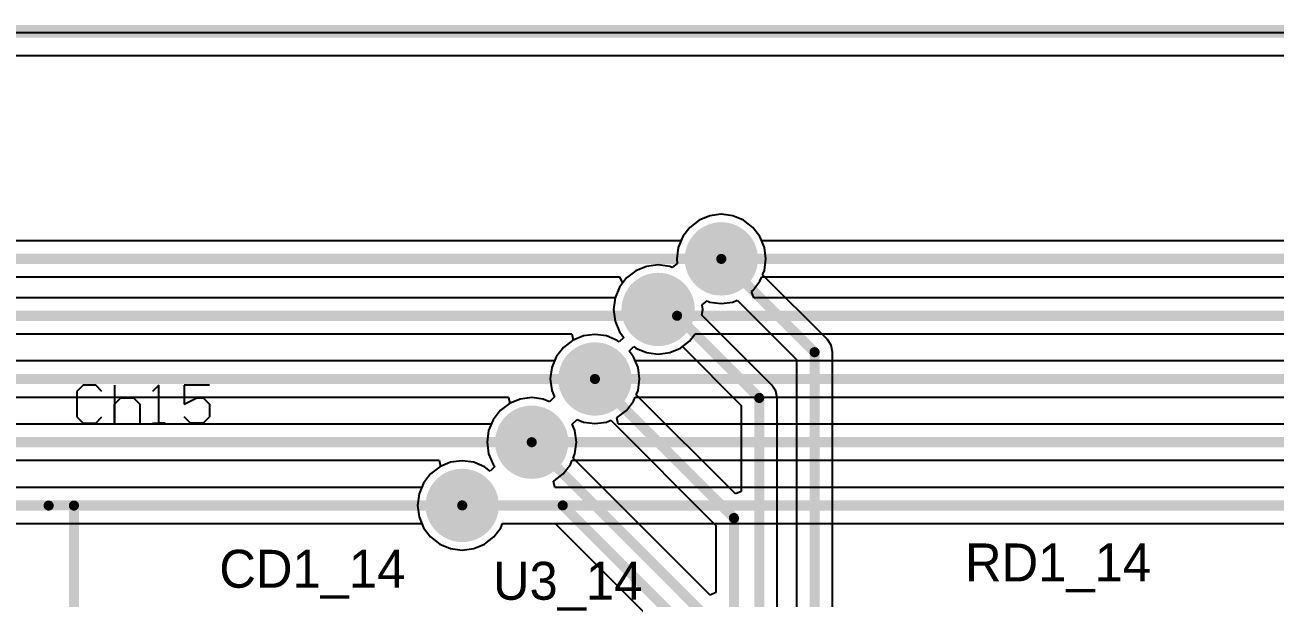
# Model space of a CAD drawing. Header units: millimetres. Extents: x 0.67 to 7.75, y 0.64 to 6.06.
# Drawn here: x 4.989 to 5.978, y 5.601 to 6.055 of the extents above; entities that cross this region are included whole.
import ezdxf

# ---------------------------------------------------------------- set-up
doc = ezdxf.new("R2010")
doc.units = ezdxf.units.MM
doc.header["$MEASUREMENT"] = 0
for name, color, linetype in [('BottomLayer', 5, 'Continuous'), ('BottomSolder', 6, 'Continuous'), ('MultiLayer', 9, 'Continuous'), ('TopLayer', 1, 'Continuous'), ('TopOverlay', 2, 'Continuous'), ('TopSolder', 216, 'Continuous'), ('ViaHoleLayer', 16, 'Continuous')]:
    doc.layers.add(name, color=color, linetype=linetype)

msp = doc.modelspace()

# ---------------------------------------------------------------- linework, layer by layer
at = {"layer": 'BottomLayer'}
for p, q in [((0.677, 6.049), (7.738, 6.049)), ((5.54, 5.9053), (5.53086, 5.9041)), ((5.54914, 5.9041), (5.54, 5.9053)), ((5.51504, 5.89496), (5.50943, 5.88765)), ((5.52235, 5.90057), (5.51504, 5.89496)), ((5.53086, 5.9041), (5.52235, 5.90057)), ((5.55765, 5.90057), (5.54914, 5.9041)), ((5.56496, 5.89496), (5.55765, 5.90057)), ((5.57057, 5.88765), (5.56496, 5.89496)), ((5.50943, 5.88765), (5.50803, 5.88427)), ((5.57197, 5.88427), (5.57057, 5.88765)), ((5.50803, 5.88427), (4.58197, 5.88427)), ((6.50303, 5.88427), (5.57197, 5.88427)), ((4.58197, 5.85573), (5.45932, 5.85573)), ((5.45932, 5.85573), (5.46179, 5.85073)), ((5.57057, 5.85235), (5.57197, 5.85573)), ((5.57197, 5.85573), (6.46434, 5.85573)), ((5.45943, 5.84765), (5.45596, 5.83927)), ((5.46179, 5.85073), (5.45943, 5.84765)), ((5.56397, 5.84427), (5.56496, 5.84504)), ((5.56496, 5.84504), (5.57057, 5.85235)), ((5.45596, 5.83927), (4.57566, 5.83927)), ((5.56566, 5.83927), (5.56397, 5.84427)), ((6.45803, 5.83927), (5.56566, 5.83927)), ((4.52697, 5.81073), (5.42172, 5.81073)), ((5.42235, 5.80557), (5.41504, 5.79996)), ((5.42172, 5.81073), (5.42272, 5.80573)), ((5.42272, 5.80573), (5.42235, 5.80557)), ((5.51496, 5.80504), (5.51933, 5.81073)), ((5.51933, 5.81073), (6.42672, 5.81073)), ((5.41504, 5.79996), (5.40943, 5.79265)), ((5.46714, 5.79712), (5.47071, 5.80069)), ((5.47057, 5.79265), (5.46714, 5.79712)), ((5.47071, 5.80069), (5.47235, 5.79943)), ((5.47235, 5.79943), (5.48086, 5.7959)), ((5.48086, 5.7959), (5.49, 5.7947)), ((5.49, 5.7947), (5.49914, 5.7959)), ((5.49914, 5.7959), (5.50765, 5.79943)), ((5.50765, 5.79943), (5.51496, 5.80504)), ((5.40803, 5.78927), (4.51328, 5.78927)), ((5.40943, 5.79265), (5.40803, 5.78927)), ((5.47197, 5.78927), (5.47057, 5.79265)), ((6.41303, 5.78927), (5.47197, 5.78927)), ((4.47197, 5.76073), (5.37172, 5.76073)), ((5.37172, 5.76073), (5.37272, 5.75573)), ((5.46496, 5.75004), (5.47057, 5.75735)), ((5.47057, 5.75735), (5.47197, 5.76073)), ((5.47197, 5.76073), (6.37672, 5.76073)), ((5.36504, 5.74996), (5.35943, 5.74265)), ((5.37235, 5.75557), (5.36504, 5.74996)), ((5.37272, 5.75573), (5.37235, 5.75557)), ((5.45765, 5.74443), (5.46496, 5.75004)), ((5.35803, 5.73927), (4.45828, 5.73927)), ((5.35943, 5.74265), (5.35803, 5.73927)), ((5.45728, 5.74427), (5.45765, 5.74443)), ((5.45828, 5.73927), (5.45728, 5.74427)), ((6.36303, 5.73927), (5.45828, 5.73927)), ((4.42197, 5.71073), (5.31672, 5.71073)), ((5.31672, 5.71073), (5.31772, 5.70573)), ((5.41496, 5.70004), (5.42057, 5.70735)), ((5.42057, 5.70735), (5.42197, 5.71073)), ((5.42197, 5.71073), (6.33172, 5.71073)), ((5.31004, 5.69996), (5.30443, 5.69265)), ((5.31735, 5.70557), (5.31004, 5.69996)), ((5.31772, 5.70573), (5.31735, 5.70557)), ((5.40765, 5.69443), (5.41496, 5.70004)), ((5.30303, 5.68927), (4.40828, 5.68927)), ((5.30443, 5.69265), (5.30303, 5.68927)), ((5.40728, 5.69427), (5.40765, 5.69443)), ((5.40828, 5.68927), (5.40728, 5.69427)), ((6.31803, 5.68927), (5.40828, 5.68927)), ((4.36697, 5.66073), (5.30303, 5.66073)), ((5.30303, 5.66073), (5.30443, 5.65735)), ((5.30443, 5.65735), (5.31004, 5.65004)), ((5.35996, 5.65004), (5.36557, 5.65735)), ((5.36557, 5.65735), (5.36697, 5.66073)), ((5.36697, 5.66073), (6.31803, 5.66073)), ((5.31004, 5.65004), (5.31735, 5.64443)), ((5.35265, 5.64443), (5.35996, 5.65004)), ((5.31735, 5.64443), (5.32586, 5.6409)), ((5.32586, 5.6409), (5.335, 5.6397)), ((5.335, 5.6397), (5.34414, 5.6409)), ((5.34414, 5.6409), (5.35265, 5.64443))]:
    msp.add_line(p, q, dxfattribs=at)
for points, const_width in [([(5.5275, 5.87, 1), (5.5525, 5.87, 1)], 0.025), ([(5.538, 5.87, 1), (5.542, 5.87, 1)], 0.004), ([(5.538, 5.87, 1), (5.542, 5.87, 1)], 0.004), ([(5.4775, 5.83, 1), (5.5025, 5.83, 1)], 0.025), ([(5.4275, 5.775, 1), (5.4525, 5.775, 1)], 0.025), ([(5.438, 5.775, 1), (5.442, 5.775, 1)], 0.004), ([(5.438, 5.775, 1), (5.442, 5.775, 1)], 0.004), ([(5.3775, 5.725, 1), (5.4025, 5.725, 1)], 0.025), ([(5.388, 5.725, 1), (5.392, 5.725, 1)], 0.004), ([(5.388, 5.725, 1), (5.392, 5.725, 1)], 0.004), ([(5.3225, 5.675, 1), (5.3475, 5.675, 1)], 0.025), ([(5.333, 5.675, 1), (5.337, 5.675, 1)], 0.004), ([(5.333, 5.675, 1), (5.337, 5.675, 1)], 0.004)]:
    msp.add_lwpolyline(points, format="xyb", close=True, dxfattribs=dict(at, const_width=const_width))
at = {"layer": 'BottomLayer', "const_width": 0.008}
for points in [[(4.55, 5.87), (5.54, 5.87)], [(5.54, 5.87), (6.535, 5.87)], [(4.495, 5.825), (6.49, 5.825)], [(4.44, 5.775), (5.44, 5.775)], [(5.44, 5.775), (6.445, 5.775)], [(4.39, 5.725), (5.39, 5.725)], [(5.39, 5.725), (6.395, 5.725)], [(4.335, 5.675), (5.335, 5.675)], [(5.335, 5.675), (6.35, 5.675)]]:
    msp.add_lwpolyline(points, dxfattribs=at)
at = {"layer": 'BottomSolder', "const_width": 0.029}
for points in [[(5.5255, 5.87, 1), (5.5545, 5.87, 1)], [(5.4755, 5.83, 1), (5.5045, 5.83, 1)], [(5.4255, 5.775, 1), (5.4545, 5.775, 1)], [(5.3755, 5.725, 1), (5.4045, 5.725, 1)], [(5.3205, 5.675, 1), (5.3495, 5.675, 1)]]:
    msp.add_lwpolyline(points, format="xyb", close=True, dxfattribs=at)
at = {"layer": 'MultiLayer', "const_width": 0.025}
for points in [[(5.5275, 5.87, 1), (5.5525, 5.87, 1)], [(5.4775, 5.83, 1), (5.5025, 5.83, 1)], [(5.4275, 5.775, 1), (5.4525, 5.775, 1)], [(5.3775, 5.725, 1), (5.4025, 5.725, 1)], [(5.3225, 5.675, 1), (5.3475, 5.675, 1)]]:
    msp.add_lwpolyline(points, format="xyb", close=True, dxfattribs=at)
at = {"layer": 'TopLayer'}
for p, q in [((0.691, 6.031), (7.737, 6.031)), ((5.54, 5.9053), (5.53086, 5.9041)), ((5.54914, 5.9041), (5.54, 5.9053)), ((5.51504, 5.89496), (5.50943, 5.88765)), ((5.52235, 5.90057), (5.51504, 5.89496)), ((5.53086, 5.9041), (5.52235, 5.90057)), ((5.55765, 5.90057), (5.54914, 5.9041)), ((5.56496, 5.89496), (5.55765, 5.90057)), ((5.57057, 5.88765), (5.56496, 5.89496)), ((5.50943, 5.88765), (5.5059, 5.87914)), ((5.5741, 5.87914), (5.57057, 5.88765)), ((5.5059, 5.87914), (5.5047, 5.87)), ((5.5753, 5.87), (5.5741, 5.87914)), ((5.49, 5.8653), (5.48086, 5.8641)), ((5.49914, 5.8641), (5.49, 5.8653)), ((5.50519, 5.86628), (5.50122, 5.86324)), ((5.5047, 5.87), (5.50519, 5.86628)), ((5.5741, 5.86086), (5.5753, 5.87)), ((5.46504, 5.85496), (5.45943, 5.84765)), ((5.47235, 5.86057), (5.46504, 5.85496)), ((5.48086, 5.8641), (5.47235, 5.86057)), ((5.50122, 5.86324), (5.49914, 5.8641)), ((5.5727, 5.85749), (5.5741, 5.86086)), ((5.62389, 5.8063), (5.5727, 5.85749)), ((5.45943, 5.84765), (5.4559, 5.83914)), ((5.4559, 5.83914), (5.4547, 5.83)), ((5.52481, 5.83372), (5.52878, 5.83676)), ((5.52878, 5.83676), (5.53086, 5.8359)), ((5.53086, 5.8359), (5.54, 5.8347)), ((5.54, 5.8347), (5.54914, 5.8359)), ((5.54914, 5.8359), (5.55251, 5.8373)), ((5.55251, 5.8373), (5.59952, 5.79029)), ((5.4547, 5.83), (5.4559, 5.82086)), ((5.52471, 5.82548), (5.5253, 5.83)), ((5.58009, 5.77009), (5.52471, 5.82548)), ((5.5253, 5.83), (5.52481, 5.83372)), ((5.4559, 5.82086), (5.45943, 5.81235)), ((5.42235, 5.80557), (5.41504, 5.79996)), ((5.43086, 5.8091), (5.42235, 5.80557)), ((5.44, 5.8103), (5.43086, 5.8091)), ((5.44914, 5.8091), (5.44, 5.8103)), ((5.45765, 5.80557), (5.44914, 5.8091)), ((5.45929, 5.80431), (5.45765, 5.80557)), ((5.46286, 5.80788), (5.45929, 5.80431)), ((5.45943, 5.81235), (5.46286, 5.80788)), ((5.62698, 5.80167), (5.62389, 5.8063)), ((5.62389, 5.8063), (5.62389, 5.8063)), ((5.41504, 5.79996), (5.40943, 5.79265)), ((5.46714, 5.79712), (5.47071, 5.80069)), ((5.47057, 5.79265), (5.46714, 5.79712)), ((5.47071, 5.80069), (5.47235, 5.79943)), ((5.47235, 5.79943), (5.48086, 5.7959)), ((5.48086, 5.7959), (5.49, 5.7947)), ((5.49, 5.7947), (5.49914, 5.7959)), ((5.49914, 5.7959), (5.50765, 5.79943)), ((5.50765, 5.79943), (5.5092, 5.80061)), ((5.5092, 5.80061), (5.55573, 5.75409)), ((5.62807, 5.7962), (5.62698, 5.80167)), ((5.62807, 5.53366), (5.62807, 5.7962)), ((5.62807, 5.7962), (5.62807, 5.7962)), ((5.40943, 5.79265), (5.4059, 5.78414)), ((5.4741, 5.78414), (5.47057, 5.79265)), ((5.59952, 5.79029), (5.59952, 5.53366)), ((5.4059, 5.78414), (5.4047, 5.775)), ((5.4753, 5.775), (5.4741, 5.78414)), ((5.4047, 5.775), (5.4059, 5.76586)), ((5.4741, 5.76586), (5.4753, 5.775)), ((5.58319, 5.76546), (5.58009, 5.77009)), ((5.58009, 5.77009), (5.58009, 5.77009)), ((5.38086, 5.7591), (5.37235, 5.75557)), ((5.39, 5.7603), (5.38086, 5.7591)), ((5.39914, 5.7591), (5.39, 5.7603)), ((5.40415, 5.75702), (5.39914, 5.7591)), ((5.40798, 5.76085), (5.40415, 5.75702)), ((5.4059, 5.76586), (5.40798, 5.76085)), ((5.4727, 5.76249), (5.4741, 5.76586)), ((5.55111, 5.68408), (5.4727, 5.76249)), ((5.58427, 5.76), (5.58319, 5.76546)), ((5.58427, 5.53366), (5.58427, 5.76)), ((5.58427, 5.76), (5.58427, 5.76)), ((5.36504, 5.74996), (5.35943, 5.74265)), ((5.37235, 5.75557), (5.36504, 5.74996)), ((5.55573, 5.75409), (5.55573, 5.68599)), ((5.35943, 5.74265), (5.3559, 5.73414)), ((5.42202, 5.73915), (5.42585, 5.74298)), ((5.4241, 5.73414), (5.42202, 5.73915)), ((5.42585, 5.74298), (5.43086, 5.7409)), ((5.43086, 5.7409), (5.44, 5.7397)), ((5.44, 5.7397), (5.44914, 5.7409)), ((5.44914, 5.7409), (5.45251, 5.7423)), ((5.45251, 5.7423), (5.53573, 5.65909)), ((5.3559, 5.73414), (5.3547, 5.725)), ((5.4253, 5.725), (5.4241, 5.73414)), ((5.3547, 5.725), (5.3559, 5.71586)), ((5.4241, 5.71586), (5.4253, 5.725)), ((5.32586, 5.7091), (5.31735, 5.70557)), ((5.335, 5.7103), (5.32586, 5.7091)), ((5.34414, 5.7091), (5.335, 5.7103)), ((5.35265, 5.70557), (5.34414, 5.7091)), ((5.3559, 5.71586), (5.35943, 5.70735)), ((5.35943, 5.70735), (5.36069, 5.70571)), ((5.4227, 5.71249), (5.4241, 5.71586)), ((5.53111, 5.60408), (5.4227, 5.71249)), ((5.31004, 5.69996), (5.30443, 5.69265)), ((5.31735, 5.70557), (5.31004, 5.69996)), ((5.35712, 5.70214), (5.35265, 5.70557)), ((5.36069, 5.70571), (5.35712, 5.70214)), ((5.30443, 5.69265), (5.3009, 5.68414)), ((5.3009, 5.68414), (5.2997, 5.675)), ((5.55573, 5.68599), (5.55111, 5.68408)), ((5.2997, 5.675), (5.3009, 5.66586)), ((5.3009, 5.66586), (5.30443, 5.65735)), ((5.30443, 5.65735), (5.31004, 5.65004)), ((5.35996, 5.65004), (5.36557, 5.65735)), ((5.36557, 5.65735), (5.36697, 5.66073)), ((5.36697, 5.66073), (5.40863, 5.66073)), ((5.40863, 5.66073), (5.4955, 5.57386)), ((5.53573, 5.65909), (5.53573, 5.60599)), ((5.31004, 5.65004), (5.31735, 5.64443)), ((5.35265, 5.64443), (5.35996, 5.65004)), ((5.31735, 5.64443), (5.32586, 5.6409)), ((5.32586, 5.6409), (5.335, 5.6397)), ((5.335, 5.6397), (5.34414, 5.6409)), ((5.34414, 5.6409), (5.35265, 5.64443)), ((5.53573, 5.60599), (5.53111, 5.60408))]:
    msp.add_line(p, q, dxfattribs=at)
for points, const_width in [([(5.5275, 5.87, 1), (5.5525, 5.87, 1)], 0.025), ([(5.538, 5.87, 1), (5.542, 5.87, 1)], 0.004), ([(5.4775, 5.83, 1), (5.5025, 5.83, 1)], 0.025), ([(5.503, 5.825, 1), (5.507, 5.825, 1)], 0.004), ([(5.4275, 5.775, 1), (5.4525, 5.775, 1)], 0.025), ([(5.6118, 5.7962, 1), (5.6158, 5.7962, 1)], 0.004), ([(5.6118, 5.7962, 1), (5.6158, 5.7962, 1)], 0.004), ([(5.438, 5.775, 1), (5.442, 5.775, 1)], 0.004), ([(5.568, 5.76, 1), (5.572, 5.76, 1)], 0.004), ([(5.568, 5.76, 1), (5.572, 5.76, 1)], 0.004), ([(5.3775, 5.725, 1), (5.4025, 5.725, 1)], 0.025), ([(5.388, 5.725, 1), (5.392, 5.725, 1)], 0.004), ([(5.3225, 5.675, 1), (5.3475, 5.675, 1)], 0.025), ([(5.333, 5.675, 1), (5.337, 5.675, 1)], 0.004), ([(5.41254, 5.675, 1), (5.41654, 5.675, 1)], 0.004), ([(5.41254, 5.675, 1), (5.41654, 5.675, 1)], 0.004), ([(5.548, 5.665, 1), (5.552, 5.665, 1)], 0.004), ([(5.548, 5.665, 1), (5.552, 5.665, 1)], 0.004)]:
    msp.add_lwpolyline(points, format="xyb", close=True, dxfattribs=dict(at, const_width=const_width))
at = {"layer": 'TopLayer', "const_width": 0.008}
for points in [[(5.54, 5.87), (5.6138, 5.7962)], [(5.505, 5.825), (5.57, 5.76)], [(5.6138, 5.51666), (5.6138, 5.7962)], [(5.44, 5.775), (5.55, 5.665)], [(5.57, 5.50465), (5.57, 5.76)], [(5.39, 5.725), (5.532, 5.583)], [(5.335, 5.675), (5.41454, 5.675)], [(5.41454, 5.675), (5.50977, 5.57977)], [(5.55, 5.49906), (5.55, 5.665)]]:
    msp.add_lwpolyline(points, dxfattribs=at)
at = {"layer": 'TopOverlay'}
for p, q in [((5.035, 5.76999), (5.03, 5.76499)), ((5.045, 5.76999), (5.035, 5.76999)), ((5.04999, 5.76499), (5.045, 5.76999)), ((5.05999, 5.76999), (5.05999, 5.74)), ((5.09498, 5.76999), (5.08998, 5.76499)), ((5.09498, 5.74), (5.09498, 5.76999)), ((5.13497, 5.76999), (5.11497, 5.76999)), ((5.11497, 5.76999), (5.11497, 5.755)), ((5.03, 5.76499), (5.03, 5.745)), ((5.05999, 5.755), (5.06499, 5.75999)), ((5.06499, 5.75999), (5.07499, 5.75999)), ((5.07499, 5.75999), (5.07998, 5.755)), ((5.11497, 5.755), (5.12497, 5.75999)), ((5.12497, 5.75999), (5.12997, 5.75999)), ((5.12997, 5.75999), (5.13497, 5.755)), ((5.05999, 5.74), (5.05999, 5.755)), ((5.07998, 5.755), (5.07998, 5.74)), ((5.13497, 5.755), (5.13497, 5.745)), ((5.03, 5.745), (5.035, 5.74)), ((5.035, 5.74), (5.045, 5.74)), ((5.045, 5.74), (5.04999, 5.745)), ((5.08998, 5.74), (5.09998, 5.74)), ((5.09998, 5.74), (5.09498, 5.74)), ((5.11997, 5.74), (5.11497, 5.745)), ((5.12997, 5.74), (5.11997, 5.74)), ((5.13497, 5.745), (5.12997, 5.74))]:
    msp.add_line(p, q, dxfattribs=at)
for points, const_width in [([(0.67, 6.05), (7.57, 6.05)], 0.01), ([(4.0278, 5.67489), (5.0078, 5.67489)], 0.008), ([(5.0278, 5.67489), (6.0078, 5.67489)], 0.008), ([(5.0278, 4.26989), (5.0278, 5.67489)], 0.008)]:
    msp.add_lwpolyline(points, dxfattribs=dict(at, const_width=const_width))
at = {"layer": 'TopOverlay', "const_width": 0.004}
for points in [[(5.0058, 5.67489, 1), (5.0098, 5.67489, 1)], [(5.0258, 5.67489, 1), (5.0298, 5.67489, 1)], [(5.0258, 5.67489, 1), (5.0298, 5.67489, 1)]]:
    msp.add_lwpolyline(points, format="xyb", close=True, dxfattribs=at)
at = {"layer": 'TopSolder', "const_width": 0.029}
for points in [[(5.5255, 5.87, 1), (5.5545, 5.87, 1)], [(5.4755, 5.83, 1), (5.5045, 5.83, 1)], [(5.4255, 5.775, 1), (5.4545, 5.775, 1)], [(5.3755, 5.725, 1), (5.4045, 5.725, 1)], [(5.3205, 5.675, 1), (5.3495, 5.675, 1)]]:
    msp.add_lwpolyline(points, format="xyb", close=True, dxfattribs=at)
at = {"layer": 'ViaHoleLayer', "const_width": 0.014}
for points in [[(5.533, 5.87, 1), (5.547, 5.87, 1)], [(5.483, 5.83, 1), (5.497, 5.83, 1)], [(5.433, 5.775, 1), (5.447, 5.775, 1)], [(5.383, 5.725, 1), (5.397, 5.725, 1)], [(5.328, 5.675, 1), (5.342, 5.675, 1)]]:
    msp.add_lwpolyline(points, format="xyb", close=True, dxfattribs=at)

# ---------------------------------------------------------------- texts
at = {"layer": 'TopOverlay'}
for s, p in [('CD1_14', (5.1428, 5.60989)), ('RD1_14', (5.7328, 5.61489)), ('U3_14', (5.3593, 5.60039))]:
    msp.add_text(s, height=0.03, dxfattribs=at).set_placement(p)

doc.saveas('drawing.dxf')
